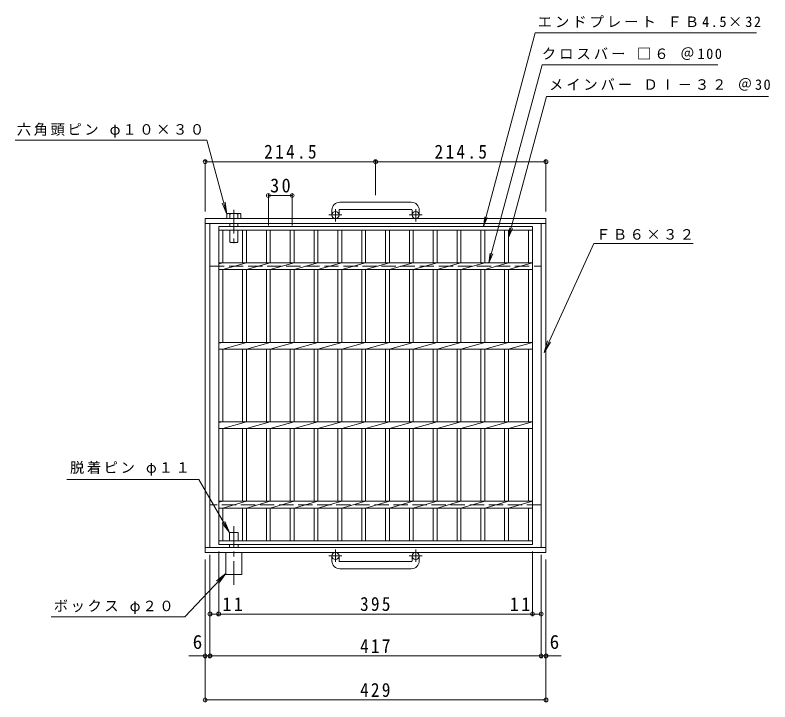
# Model space of a CAD drawing. Units: millimetres, scale not verified. Extents: x -880 to 876, y -823 to 756.
# Drawn here: x -880 to 70, y -108 to 756 of the extents above; entities that cross this region are included whole.
import ezdxf
from ezdxf.enums import TextEntityAlignment as Align

# ---------------------------------------------------------------- set-up
doc = ezdxf.new("R2010")
doc.units = ezdxf.units.MM
doc.header["$LTSCALE"] = 6
doc.header["$PDMODE"] = 32
doc.header["$PDSIZE"] = 4.8
doc.linetypes.add('CHAIN1', pattern=[8, 5, -1, 1, -1])
doc.linetypes.add('DASHED3', pattern=[4, 3, -1])
for name, color, linetype, lineweight in [('A-1_ピット', 2, 'Continuous', 9), ('A-2_蓋', 3, 'Continuous', 9), ('A-4_寸法', 7, 'Continuous', 9), ('A-5_仕様文', 7, 'Continuous', 9), ('A-9_ｸｯｼｮﾝ材', 4, 'Continuous', 9)]:
    doc.layers.add(name, color=color, linetype=linetype, lineweight=lineweight)
doc.styles.add('ＭＳ ゴシック', font='')
doc.styles.get('ＭＳ ゴシック').set_extended_font_data('MS Gothic')

msp = doc.modelspace()

# ---------------------------------------------------------------- linework, layer by layer
at = {"layer": 'A-1_ピット'}
for p, q in [((-381.527, 520.897), (-471.527, 520.897)), ((-481.527, 510.897), (-481.527, 504.797)), ((-472.527, 510.897), (-472.527, 504.797)), ((-471.527, 511.897), (-381.527, 511.897)), ((-380.527, 510.897), (-380.527, 504.797)), ((-371.527, 510.897), (-371.527, 504.797)), ((-641.027, 500.297), (-641.027, 80.297)), ((-641.027, 494.297), (-212.027, 494.297)), ((-635.027, 494.297), (-635.027, 86.297)), ((-218.027, 494.297), (-218.027, 86.297)), ((-641.027, 86.297), (-212.027, 86.297)), ((-641.027, 80.297), (-212.027, 80.297)), ((-481.527, 69.696), (-481.527, 75.796)), ((-472.527, 69.696), (-472.527, 75.796)), ((-471.527, 68.696), (-381.527, 68.696)), ((-380.527, 69.696), (-380.527, 75.796)), ((-371.527, 69.696), (-371.527, 75.796)), ((-381.527, 59.696), (-471.527, 59.696))]:
    msp.add_line(p, q, dxfattribs=at)
at = {"layer": 'A-1_ピット', "linetype": 'CHAIN1'}
for p, q in [((-468.864, 504.797), (-485.271, 504.797)), ((-477.027, 496.689), (-477.027, 512.287)), ((-367.864, 504.797), (-384.271, 504.797)), ((-376.027, 496.689), (-376.027, 512.287)), ((-477.027, 83.904), (-477.027, 68.306)), ((-376.027, 83.904), (-376.027, 68.306)), ((-468.864, 75.796), (-485.271, 75.796)), ((-367.864, 75.796), (-384.271, 75.796))]:
    msp.add_line(p, q, dxfattribs=at)
at = {"layer": 'A-1_ピット', "linetype": 'DASHED3'}
for p, q in [((-635.027, 440.297), (-218.027, 440.297)), ((-218.027, 140.297), (-635.027, 140.297))]:
    msp.add_line(p, q, dxfattribs=at)
at = {"layer": 'A-1_ピット'}
msp.add_lwpolyline([(-641.027, 500.297), (-212.027, 500.297), (-212.027, 80.297)], dxfattribs=at)
for centre in [(-477.027, 504.797), (-376.027, 504.797), (-477.027, 75.796), (-376.027, 75.796)]:
    msp.add_circle(centre, 4.5, dxfattribs=at)
for centre, radius, start, end in [((-471.527, 510.897), 10, 90, 180), ((-381.527, 510.897), 10, 0, 90), ((-471.527, 510.897), 1, 90, 180), ((-381.527, 510.897), 1, 0, 90), ((-471.527, 69.696), 10, 180, 270), ((-471.527, 69.696), 1, 180, 270), ((-381.527, 69.696), 10, 270, 0), ((-381.527, 69.696), 1, 270, 0)]:
    msp.add_arc(centre, radius, start, end, dxfattribs=at)
at = {"layer": 'A-2_蓋'}
for p, q in [((-624.027, 90.297), (-624.027, 490.297)), ((-624.027, 490.297), (-229.027, 490.297)), ((-624.027, 485.797), (-229.027, 485.797)), ((-619.027, 444.536), (-619.027, 485.797)), ((-594.027, 485.797), (-594.027, 444.536)), ((-589.027, 485.797), (-589.027, 444.536)), ((-564.027, 485.797), (-564.027, 444.536)), ((-559.027, 485.797), (-559.027, 444.536)), ((-534.027, 485.797), (-534.027, 444.536)), ((-529.027, 485.797), (-529.027, 444.536)), ((-504.027, 485.797), (-504.027, 444.536)), ((-499.027, 485.797), (-499.027, 444.536)), ((-474.027, 485.797), (-474.027, 444.536)), ((-469.027, 485.797), (-469.027, 444.536)), ((-444.026, 485.797), (-444.026, 444.536)), ((-439.027, 485.797), (-439.027, 444.536)), ((-414.027, 485.797), (-414.027, 444.536)), ((-409.027, 485.797), (-409.027, 444.536)), ((-384.027, 485.797), (-384.027, 444.536)), ((-379.027, 485.797), (-379.027, 444.536)), ((-354.027, 485.797), (-354.027, 444.536)), ((-349.027, 485.797), (-349.027, 444.536)), ((-324.027, 485.797), (-324.027, 444.536)), ((-319.027, 485.797), (-319.027, 444.536)), ((-294.027, 485.797), (-294.027, 444.536)), ((-289.027, 485.797), (-289.027, 444.536)), ((-264.027, 485.797), (-264.027, 444.536)), ((-259.027, 485.797), (-259.027, 444.536)), ((-234.027, 485.797), (-234.027, 444.536)), ((-229.027, 490.297), (-229.027, 90.297)), ((-619.027, 444.536), (-624.027, 443.536)), ((-624.027, 444.536), (-229.027, 444.536)), ((-589.027, 444.536), (-619.027, 436.057)), ((-559.027, 444.536), (-589.027, 436.057)), ((-529.027, 444.536), (-559.027, 436.057)), ((-499.027, 444.536), (-529.027, 436.057)), ((-469.027, 444.536), (-499.027, 436.057)), ((-439.027, 444.536), (-469.027, 436.057)), ((-409.027, 444.536), (-439.027, 436.057)), ((-379.027, 444.536), (-409.027, 436.057)), ((-349.027, 444.536), (-379.027, 436.057)), ((-319.027, 444.536), (-349.027, 436.057)), ((-289.027, 444.536), (-319.027, 436.057)), ((-624.027, 436.057), (-229.027, 436.057)), ((-619.027, 344.536), (-619.027, 436.057)), ((-594.027, 436.057), (-594.027, 344.536)), ((-589.027, 436.057), (-589.027, 344.536)), ((-564.027, 436.057), (-564.027, 344.536)), ((-559.027, 436.057), (-559.027, 344.536)), ((-534.027, 436.057), (-534.027, 344.536)), ((-529.027, 436.057), (-529.027, 344.536)), ((-504.027, 436.057), (-504.027, 344.536)), ((-499.027, 436.057), (-499.027, 344.536)), ((-474.027, 436.057), (-474.027, 344.536)), ((-469.027, 436.057), (-469.027, 344.536)), ((-444.026, 436.057), (-444.026, 344.536)), ((-439.027, 436.057), (-439.027, 344.536)), ((-414.027, 436.057), (-414.027, 344.536)), ((-409.027, 436.057), (-409.027, 344.536)), ((-384.027, 436.057), (-384.027, 344.536)), ((-379.027, 436.057), (-379.027, 344.536)), ((-354.027, 436.057), (-354.027, 344.536)), ((-349.027, 436.057), (-349.027, 344.536)), ((-324.027, 436.057), (-324.027, 344.536)), ((-319.027, 436.057), (-319.027, 344.536)), ((-294.027, 436.057), (-294.027, 344.536)), ((-264.027, 436.057), (-264.027, 344.536)), ((-234.027, 436.057), (-234.027, 344.536)), ((-619.027, 344.536), (-624.027, 343.537)), ((-624.027, 344.536), (-229.027, 344.536)), ((-589.027, 344.536), (-619.027, 336.057)), ((-559.027, 344.536), (-589.027, 336.057)), ((-529.027, 344.536), (-559.027, 336.057)), ((-499.027, 344.536), (-529.027, 336.057)), ((-469.027, 344.536), (-499.027, 336.057)), ((-439.027, 344.536), (-469.027, 336.057)), ((-409.027, 344.536), (-439.027, 336.057)), ((-379.027, 344.536), (-409.027, 336.057)), ((-349.027, 344.536), (-379.027, 336.057)), ((-319.027, 344.536), (-349.027, 336.057)), ((-289.027, 344.536), (-319.027, 336.057)), ((-624.027, 336.057), (-229.027, 336.057)), ((-619.027, 244.536), (-619.027, 336.057)), ((-594.027, 336.057), (-594.027, 244.536)), ((-589.027, 336.057), (-589.027, 244.536)), ((-564.027, 336.057), (-564.027, 244.536)), ((-559.027, 336.057), (-559.027, 244.536)), ((-534.027, 336.057), (-534.027, 244.536)), ((-529.027, 336.057), (-529.027, 244.536)), ((-504.027, 336.057), (-504.027, 244.536)), ((-499.027, 336.057), (-499.027, 244.536)), ((-474.027, 336.057), (-474.027, 244.536)), ((-469.027, 336.057), (-469.027, 244.536)), ((-444.026, 336.057), (-444.026, 244.536)), ((-439.027, 336.057), (-439.027, 244.536)), ((-414.027, 336.057), (-414.027, 244.536)), ((-409.027, 336.057), (-409.027, 244.536)), ((-384.027, 336.057), (-384.027, 244.536)), ((-379.027, 336.057), (-379.027, 244.536)), ((-354.027, 336.057), (-354.027, 244.536)), ((-349.027, 336.057), (-349.027, 244.536)), ((-324.027, 336.057), (-324.027, 244.536)), ((-319.027, 336.057), (-319.027, 244.536)), ((-294.027, 336.057), (-294.027, 244.536)), ((-264.027, 336.057), (-264.027, 244.536)), ((-234.027, 336.057), (-234.027, 244.536)), ((-619.027, 244.536), (-624.027, 243.536)), ((-624.027, 244.536), (-229.027, 244.536)), ((-589.027, 244.536), (-619.027, 236.057)), ((-559.027, 244.536), (-589.027, 236.057)), ((-529.027, 244.536), (-559.027, 236.057)), ((-499.027, 244.536), (-529.027, 236.057)), ((-469.027, 244.536), (-499.027, 236.057)), ((-439.027, 244.536), (-469.027, 236.057)), ((-409.027, 244.536), (-439.027, 236.057)), ((-379.027, 244.536), (-409.027, 236.057)), ((-349.027, 244.536), (-379.027, 236.057)), ((-319.027, 244.536), (-349.027, 236.057)), ((-289.027, 244.536), (-319.027, 236.057)), ((-624.027, 236.057), (-229.027, 236.057)), ((-619.027, 144.536), (-619.027, 236.057)), ((-594.027, 236.057), (-594.027, 144.536)), ((-589.027, 236.057), (-589.027, 144.536)), ((-564.027, 236.057), (-564.027, 144.536)), ((-559.027, 236.057), (-559.027, 144.536)), ((-534.027, 236.057), (-534.027, 144.536)), ((-529.027, 236.057), (-529.027, 144.536)), ((-504.027, 236.057), (-504.027, 144.536)), ((-499.027, 236.057), (-499.027, 144.536)), ((-474.027, 236.057), (-474.027, 144.536)), ((-469.027, 236.057), (-469.027, 144.536)), ((-444.026, 236.057), (-444.026, 144.536)), ((-439.027, 236.057), (-439.027, 144.536)), ((-414.027, 236.057), (-414.027, 144.536)), ((-409.027, 236.057), (-409.027, 144.536)), ((-384.027, 236.057), (-384.027, 144.536)), ((-379.027, 236.057), (-379.027, 144.536)), ((-354.027, 236.057), (-354.027, 144.536)), ((-349.027, 236.057), (-349.027, 144.536)), ((-324.027, 236.057), (-324.027, 144.536)), ((-319.027, 236.057), (-319.027, 144.536)), ((-294.027, 236.057), (-294.027, 144.536)), ((-264.027, 236.057), (-264.027, 144.536)), ((-234.027, 236.057), (-234.027, 144.536)), ((-619.027, 144.537), (-624.027, 143.536)), ((-624.027, 144.537), (-229.027, 144.537)), ((-589.027, 144.537), (-619.027, 136.056)), ((-559.027, 144.537), (-589.027, 136.056)), ((-529.027, 144.537), (-559.027, 136.056)), ((-499.027, 144.537), (-529.027, 136.056)), ((-469.027, 144.537), (-499.027, 136.056)), ((-439.027, 144.537), (-469.027, 136.056)), ((-409.027, 144.537), (-439.027, 136.056)), ((-379.027, 144.537), (-409.027, 136.056)), ((-349.027, 144.537), (-379.027, 136.056)), ((-319.027, 144.537), (-349.027, 136.056)), ((-289.027, 144.537), (-319.027, 136.056)), ((-624.027, 136.056), (-229.027, 136.056)), ((-619.027, 94.797), (-619.027, 136.056)), ((-594.027, 136.056), (-594.027, 94.797)), ((-589.027, 136.056), (-589.027, 94.797)), ((-564.027, 136.056), (-564.027, 94.797)), ((-559.027, 136.056), (-559.027, 94.797)), ((-534.027, 136.056), (-534.027, 94.797)), ((-529.027, 136.056), (-529.027, 94.797)), ((-504.027, 136.056), (-504.027, 94.797)), ((-499.027, 136.056), (-499.027, 94.797)), ((-474.027, 136.056), (-474.027, 94.797)), ((-469.027, 136.056), (-469.027, 94.797)), ((-444.026, 136.056), (-444.026, 94.797)), ((-439.027, 136.056), (-439.027, 94.797)), ((-414.027, 136.056), (-414.027, 94.797)), ((-409.027, 136.056), (-409.027, 94.797)), ((-384.027, 136.056), (-384.027, 94.797)), ((-379.027, 136.056), (-379.027, 94.797)), ((-354.027, 136.056), (-354.027, 94.797)), ((-349.027, 136.056), (-349.027, 94.797)), ((-324.027, 136.056), (-324.027, 94.797)), ((-319.027, 136.056), (-319.027, 94.797)), ((-294.027, 136.056), (-294.027, 94.797)), ((-264.027, 136.056), (-264.027, 94.797)), ((-234.027, 136.056), (-234.027, 94.797)), ((-229.027, 94.797), (-624.027, 94.797)), ((-229.027, 90.297), (-624.027, 90.297))]:
    msp.add_line(p, q, dxfattribs=at)
for points in [[(-259.027, 444.536), (-289.027, 436.057), (-289.027, 344.536)], [(-229.027, 444.536), (-259.027, 436.057), (-259.027, 344.536)], [(-259.027, 344.536), (-289.027, 336.057), (-289.027, 244.536)], [(-229.027, 344.536), (-259.027, 336.057), (-259.027, 244.536)], [(-259.027, 244.536), (-289.027, 236.057), (-289.027, 144.536)], [(-229.027, 244.536), (-259.027, 236.057), (-259.027, 144.536)], [(-259.027, 144.537), (-289.027, 136.056), (-289.027, 94.797)], [(-229.027, 144.537), (-259.027, 136.056), (-259.027, 94.797)]]:
    msp.add_lwpolyline(points, dxfattribs=at)
at = {"layer": 'A-4_寸法'}
for p, q in [((-641.027, 509.297), (-641.027, 573.658)), ((-641.027, 571.858), (-426.527, 571.858)), ((-426.527, 529.897), (-426.527, 573.658)), ((-426.527, 571.858), (-212.027, 571.858)), ((-212.027, 509.297), (-212.027, 573.658)), ((-561.527, 491.471), (-561.527, 531.101)), ((-561.527, 529.301), (-531.527, 529.301)), ((-531.527, 491.471), (-531.527, 531.101)), ((-635.027, 77.297), (-635.027, -51.793)), ((-624.027, 81.297), (-624.027, 0.955)), ((-229.027, 81.297), (-229.027, 0.955)), ((-218.027, 77.297), (-218.027, -51.793)), ((-641.027, 71.297), (-641.027, -107.237)), ((-212.027, 71.297), (-212.027, -107.237)), ((-635.027, 2.755), (-624.027, 2.755)), ((-624.027, 2.755), (-229.027, 2.755)), ((-229.027, 2.755), (-218.027, 2.755)), ((-661.679, -49.993), (-635.027, -49.993)), ((-635.027, -49.993), (-218.027, -49.993)), ((-218.027, -49.993), (-193.06, -49.993)), ((-212.027, -58.993), (-212.027, -51.793)), ((-641.027, -105.437), (-212.027, -105.437))]:
    msp.add_line(p, q, dxfattribs=at)
for p in [(-641.027, 571.858), (-426.527, 571.858), (-212.027, 571.858), (-561.527, 529.301), (-531.527, 529.301), (-635.027, 2.755), (-624.027, 2.755), (-229.027, 2.755), (-218.027, 2.755), (-641.027, -49.993), (-635.027, -49.993), (-218.027, -49.993), (-212.027, -49.993), (-641.027, -105.437), (-212.027, -105.437)]:
    msp.add_point(p, dxfattribs=at)
at = {"layer": 'A-5_仕様文'}
for p, q in [((-259.027, 476.458), (-211.491, 653.865)), ((-211.491, 653.865), (68.05, 653.865)), ((-638.802, 598.843), (-880.338, 598.843)), ((-613.912, 505.954), (-638.802, 598.843)), ((-613.912, 505.954), (-619.652, 519.812)), ((-613.912, 505.954), (-615.87, 520.825)), ((-290.691, 490.297), (-289.059, 502.69)), ((-290.691, 490.297), (-285.907, 501.845)), ((-259.027, 476.458), (-257.395, 488.851)), ((-259.027, 476.458), (-254.243, 488.007)), ((-151.834, 469.107), (-26.526, 469.107)), ((-283.801, 444.536), (-282.169, 456.93)), ((-283.801, 444.536), (-279.017, 456.085)), ((-214.457, 331.933), (-206.5, 344.649)), ((-649.131, 172.161), (-815.133, 172.161)), ((-610.527, 105.298), (-649.131, 172.161)), ((-610.527, 105.298), (-619.658, 117.198)), ((-610.527, 105.298), (-616.267, 119.156)), ((-666.486, -0.73), (-615.027, 53.89)), ((-615.027, 53.89), (-626.65, 44.408)), ((-615.027, 53.89), (-623.8, 41.723)), ((-835.019, -0.73), (-666.486, -0.73))]:
    msp.add_line(p, q, dxfattribs=at)
for points in [[(-290.691, 490.297), (-225.426, 733.865), (52.892, 733.865)], [(-283.801, 444.536), (-216.994, 693.865), (4.145, 693.865)], [(-151.834, 469.107), (-214.457, 331.933), (-210.062, 346.275)]]:
    msp.add_lwpolyline(points, dxfattribs=at)
at = {"layer": 'A-9_ｸｯｼｮﾝ材'}
for p, q in [((-613.912, 505.953), (-613.912, 500.297)), ((-611.97, 506.697), (-598.085, 506.697)), ((-610.027, 500.297), (-610.027, 505.953)), ((-600.027, 500.297), (-600.027, 505.953)), ((-596.142, 505.953), (-596.142, 500.297)), ((-610.027, 490.297), (-610.027, 494.297)), ((-600.027, 490.297), (-600.027, 494.297)), ((-610.027, 471.109), (-610.027, 485.797)), ((-600.027, 471.109), (-600.027, 485.797)), ((-609.215, 470.297), (-610.027, 471.109)), ((-600.839, 470.297), (-609.215, 470.297)), ((-600.839, 470.297), (-600.027, 471.109)), ((-599.527, 105.298), (-610.527, 105.298)), ((-610.527, 94.797), (-610.527, 105.298)), ((-599.527, 94.797), (-599.527, 105.298)), ((-610.527, 86.298), (-610.527, 90.298)), ((-599.527, 86.298), (-599.527, 90.298)), ((-615.027, 80.298), (-615.027, 52.298)), ((-595.027, 80.298), (-595.027, 52.298)), ((-595.027, 52.298), (-615.027, 52.298))]:
    msp.add_line(p, q, dxfattribs=at)
at = {"layer": 'A-9_ｸｯｼｮﾝ材', "linetype": 'CHAIN1'}
for p, q in [((-605.027, 511.396), (-605.027, 466.764)), ((-605.027, 39.271), (-605.027, 113.194))]:
    msp.add_line(p, q, dxfattribs=at)
at = {"layer": 'A-9_ｸｯｼｮﾝ材'}
for centre, radius, start, end in [((-611.97, 503.787), 2.91, 48.12389, 131.8763), ((-605.027, 489.507), 17.19, 73.09029, 106.90971), ((-598.085, 503.787), 2.91, 48.1237, 131.87611)]:
    msp.add_arc(centre, radius, start, end, dxfattribs=at)

# ---------------------------------------------------------------- texts
at = {"layer": 'A-4_寸法', "color": 2, "style": 'ＭＳ ゴシック'}
for p in [(-656.729, -46.393), (-207.331, -46.393)]:
    msp.add_text('6', height=17.6, dxfattribs=at).set_placement(p, align=Align.BOTTOM_LEFT)
at = {"layer": 'A-4_寸法', "color": 2, "char_height": 17.6, "attachment_point": 7, "style": 'ＭＳ ゴシック'}
for s, insert in [('\\T1.28;\\W0.9;214.5', (-566.777, 575.458)), ('\\T1.28;\\W0.9;214.5', (-352.277, 575.458)), ('\\T1.27;\\W0.95;30', (-559.277, 532.901)), ('\\T1.27;\\W0.95;11', (-619.394, 6.355)), ('\\T1.27;\\W0.9;395', (-446.027, 6.355)), ('\\T1.27;\\W0.95;11', (-257.535, 6.355)), ('\\T1.27;\\W0.9;417', (-446.027, -46.393)), ('\\T1.27;\\W0.9;429', (-446.027, -101.837))]:
    msp.add_mtext(s, dxfattribs=dict(at, insert=insert))
at = {"layer": 'A-5_仕様文', "char_height": 13.2, "attachment_point": 7, "style": 'ＭＳ ゴシック'}
for s, insert in [('\\T1.21;エンドプレート\\~ＦＢ4.5×32', (-222.409, 740.578)), ('\\T1.21;クロスバー\\~□６\\~＠100', (-217.235, 699.854)), ('\\T1.2;メインバー\\~ＤⅠ－３２\\~＠30', (-208.134, 661.1)), ('\\T1.18;六角頭ピン\\~φ１０×３０', (-878.159, 602.297)), ('\\T1.17;ＦＢ６×３２', (-148.852, 473.58)), ('\\T1.18;脱着ピン\\~φ１１', (-811.235, 176.853)), ('\\T1.18;ボックス\\~φ２０', (-831.695, 2.722))]:
    msp.add_mtext(s, dxfattribs=dict(at, insert=insert))

doc.saveas('drawing.dxf')
